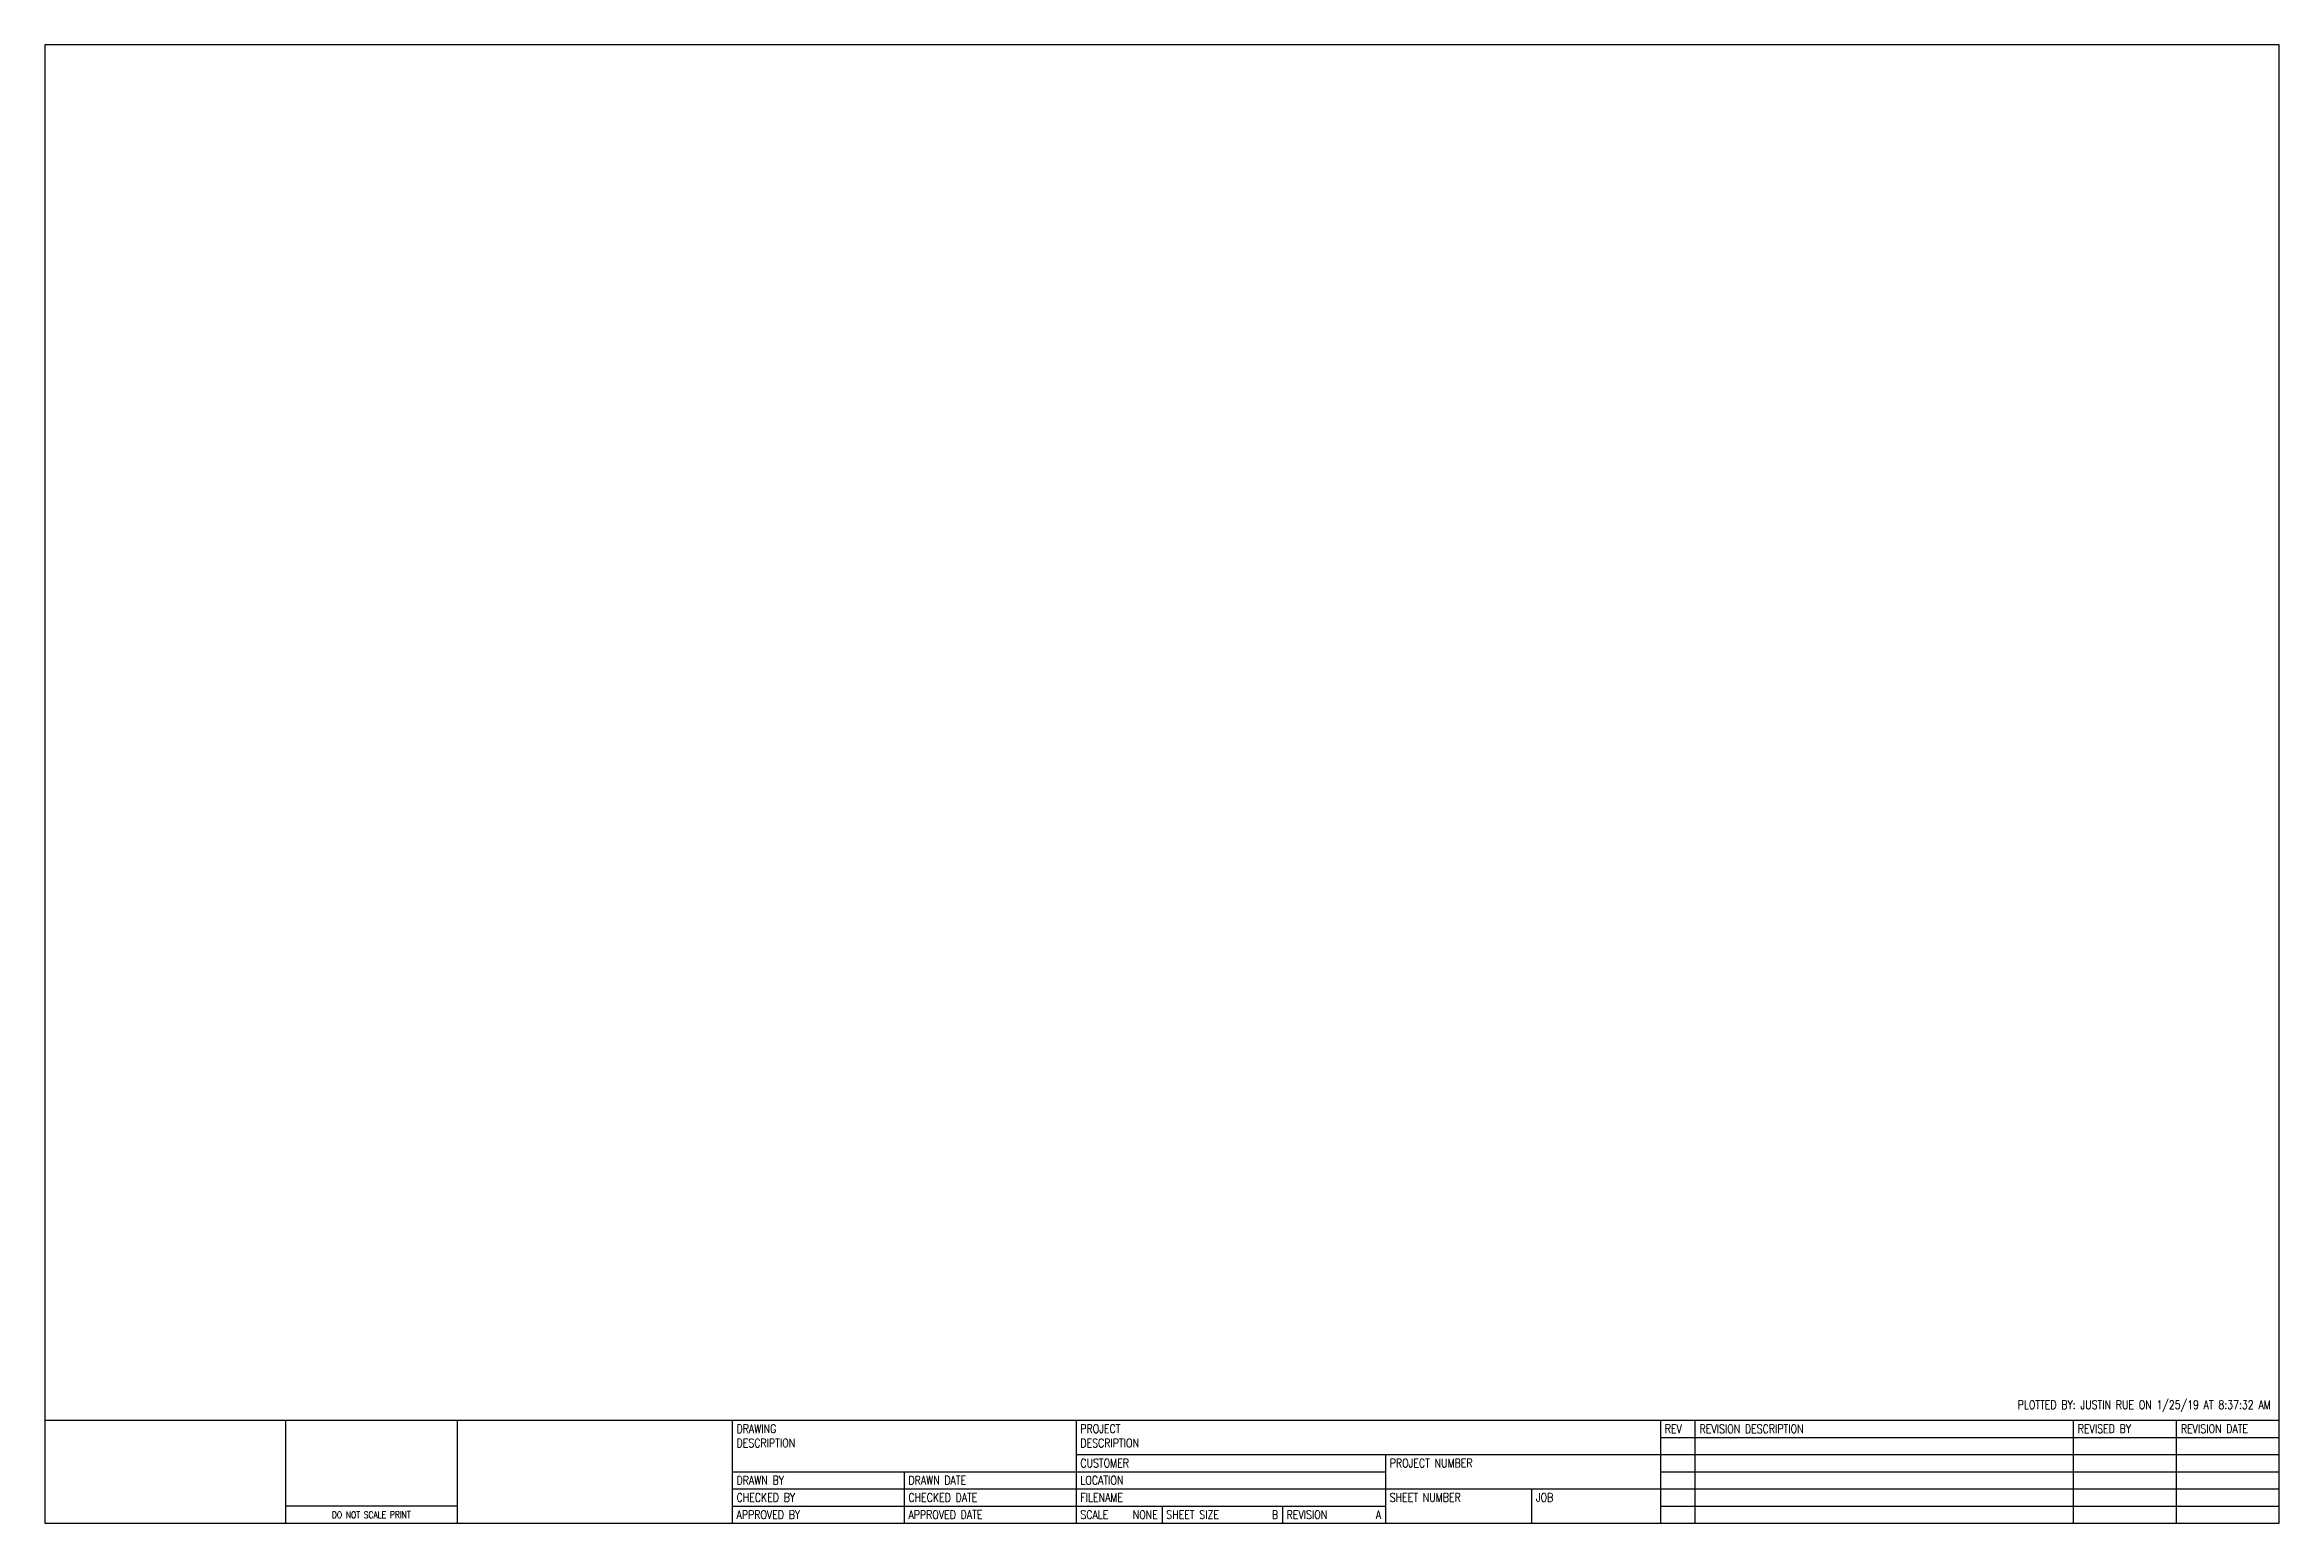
# Paper-space layout 'Layout1' of a CAD drawing. Header units: inches. Extents: x 1.1 to 17.3, y 0.8 to 11.6.
# The model-space entities are those that its viewports show. They can reach past a viewport. Long polylines and large blocks are cut down to what shows.
import ezdxf
from ezdxf.enums import TextEntityAlignment as Align

# ---------------------------------------------------------------- set-up
doc = ezdxf.new("R2010")
doc.units = ezdxf.units.IN
doc.header["$MEASUREMENT"] = 0
for name, color, linetype in [('MODEL_BOUNDARY', 7, 'Continuous'), ('PLOTSTAMP', 7, 'Continuous'), ('TITLE', 7, 'Continuous')]:
    doc.layers.add(name, color=color, linetype=linetype)
doc.styles.add('ROMAND', font='romand.shx', dxfattribs={"width": 0.8})
doc.styles.add('ROMANS', font='ROMANS.SHX', dxfattribs={"width": 0.8})

# ---------------------------------------------------------------- blocks, each defined once
blk = doc.blocks.new('JR_TitleBlock')
at = {"layer": 'TITLE', "color": 7, "linetype": 'Continuous'}
for p, q in [((0, 0.75), (16.25, 0.75)), ((1.751, 0.75), (1.751, 0)), ((3, 0.75), (3, 0)), ((5, 0.75), (5, 0)), ((7.5, 0.75), (7.5, 0)), ((11.75, 0.75), (11.75, 0)), ((12, 0.75), (12, 0)), ((7.5, 0.5), (11.75, 0.5)), ((9.75, 0.5), (9.75, 0)), ((5, 0.375), (9.75, 0.375)), ((6.25, 0.375), (6.25, 0)), ((5, 0.25), (16.25, 0.25)), ((10.812, 0.25), (10.812, 0)), ((1.751, 0.127), (3, 0.127)), ((5, 0.125), (9.75, 0.125)), ((8.125, 0.125), (8.125, 0)), ((9, 0.125), (9, 0))]:
    blk.add_line(p, q, dxfattribs=at)
at = {"layer": 'TITLE'}
for p, q in [((14.75, 0.75), (14.75, 0)), ((15.5, 0.75), (15.5, 0)), ((11.75, 0.625), (16.25, 0.625)), ((11.75, 0.5), (16.25, 0.5)), ((11.75, 0.375), (16.25, 0.375)), ((11.75, 0.125), (16.25, 0.125))]:
    blk.add_line(p, q, dxfattribs=at)
blk.add_lwpolyline([(0, 0), (16.25, 0), (16.25, 10.75), (0, 10.75)], close=True, dxfattribs=at)
at = {"layer": 'PLOTSTAMP', "style": 'ROMANS', "width": 0.8}
blk.add_text('PLOTTED BY: JUSTIN RUE ON 1/25/19 AT 8:37:32 AM', height=0.0625, dxfattribs=at).set_placement((16.188, 0.812), align=Align.BOTTOM_RIGHT)
at = {"layer": 'TITLE', "color": 7, "linetype": 'Continuous', "rotation": 0.075}
for s, insert, char_height, width, attachment_point, style in [('DRAWING DESCRIPTION', (5.031, 0.719), 0.0625, 0.5875, 1, 'ROMAND'), ('PROJECT\\PDESCRIPTION', (7.531, 0.719), 0.0625, 0.5875, 1, 'ROMAND'), ('REV', (11.781, 0.719), 0.0625, 0.5875, 1, 'ROMAND'), ('REVISION DESCRIPTION', (12.034, 0.718), 0.0625, 1.41761, 1, 'ROMAND'), ('REVISED BY', (14.784, 0.719), 0.0625, 0.5875, 1, 'ROMAND'), ('REVISION DATE', (15.534, 0.719), 0.0625, 0.5875, 1, 'ROMAND'), ('DRAWN BY', (5.031, 0.344), 0.0625, 0.5875, 1, 'ROMAND'), ('DRAWN DATE', (6.281, 0.344), 0.0625, 0.5875, 1, 'ROMAND'), ('CUSTOMER', (7.531, 0.469), 0.0625, 0.5875, 1, 'ROMAND'), ('LOCATION', (7.531, 0.344), 0.0625, 0.5875, 1, 'ROMAND'), ('PROJECT NUMBER', (9.781, 0.469), 0.0625, 0.5875, 1, 'ROMAND'), ('CHECKED BY', (5.031, 0.219), 0.0625, 0.5875, 1, 'ROMAND'), ('CHECKED DATE', (6.281, 0.219), 0.0625, 0.5875, 1, 'ROMAND'), ('FILENAME', (7.531, 0.219), 0.0625, 0.5875, 1, 'ROMAND'), ('SHEET NUMBER', (9.781, 0.219), 0.0625, 0.5875, 1, 'ROMAND'), ('JOB', (10.844, 0.219), 0.0625, 0.5875, 1, 'ROMAND'), ('DO NOT SCALE PRINT', (2.375, 0.062), 0.05, 1.2492, 5, 'ROMANS'), ('APPROVED BY', (5.031, 0.094), 0.0625, 0.5875, 1, 'ROMAND'), ('APPROVED DATE', (6.281, 0.094), 0.0625, 0.65627, 1, 'ROMAND'), ('SCALE', (7.531, 0.094), 0.0625, 0.5875, 1, 'ROMAND'), ('SHEET SIZE', (8.156, 0.094), 0.0625, 0.5875, 1, 'ROMAND'), ('REVISION', (9.031, 0.094), 0.0625, 0.5875, 1, 'ROMAND')]:
    blk.add_mtext(s, dxfattribs=dict(at, insert=insert, char_height=char_height, width=width, attachment_point=attachment_point, style=style))
at = {"layer": 'TITLE', "style": 'ROMANS', "width": 0.8}
for tag, p in [('DRAWINGDESCRIPTION1', (6.563, 0.656)), ('DRAWINGDESCRIPTION2', (6.563, 0.563)), ('DRAWINGDESCRIPTION3', (6.563, 0.469)), ('CUSTOMER', (8.875, 0.438)), ('LOCATION', (8.875, 0.313)), ('FILENAME', (8.875, 0.188))]:
    blk.add_attdef(tag, text='', height=0.0625, dxfattribs=at).set_placement(p, align=Align.MIDDLE_CENTER)
blk.add_attdef('PROJECTDESCRIPTION', text='', height=0.0625, dxfattribs=at).set_placement((9.625, 0.594), align=Align.CENTER)
for tag, p in [('REVISIONA', (11.781, 0.563)), ('REVISIONADESCRIPTION', (12.031, 0.563)), ('REVISIONANAME', (14.781, 0.563)), ('REVISIONADATE', (15.531, 0.563)), ('REVISIONB', (11.781, 0.438)), ('REVISIONC', (11.781, 0.313)), ('REVISIONBDESCRIPTION', (12.031, 0.438)), ('REVISIONCDESCRIPTION', (12.031, 0.313)), ('REVISIONBNAME', (14.781, 0.438)), ('REVISIONCNAME', (14.781, 0.313)), ('REVISIONBDATE', (15.531, 0.438)), ('REVISIONCDATE', (15.531, 0.313)), ('REVISIOND', (11.781, 0.188)), ('REVISIONDDESCRIPTION', (12.031, 0.188)), ('REVISIONDNAME', (14.781, 0.188)), ('REVISIONDDATE', (15.531, 0.188)), ('REVISIONE', (11.781, 0.063)), ('REVISIONEDESCRIPTION', (12.031, 0.063)), ('REVISIONENAME', (14.781, 0.063)), ('REVISIONEDATE', (15.531, 0.063))]:
    blk.add_attdef(tag, text='', height=0.0625, dxfattribs=at).set_placement(p, align=Align.MIDDLE_LEFT)
for tag, p in [('DRAWNBY', (6.219, 0.344)), ('DRAWNDATE', (7.469, 0.344)), ('CHECKEDBY', (6.219, 0.219)), ('CHECKEDDATE', (7.469, 0.219)), ('APPROVEDBY', (6.219, 0.094)), ('APPROVEDDATE', (7.469, 0.094)), ('SCALE', (8.094, 0.094)), ('SHEETSIZE', (8.969, 0.094)), ('REVISION', (9.719, 0.094))]:
    blk.add_attdef(tag, text='', height=0.0625, dxfattribs=at).set_placement(p, align=Align.TOP_RIGHT)
at = {"layer": 'TITLE', "style": 'ROMAND', "width": 0.8}
for tag, p in [('PROJECTNUMBER', (11.688, 0.344)), ('SHT', (10.75, 0.094)), ('JOBNUMBER', (11.688, 0.094))]:
    blk.add_attdef(tag, text='', height=0.125, dxfattribs=at).set_placement(p, align=Align.MIDDLE_RIGHT)
blk = doc.blocks.new('Wytech_BlankModelSpace')
at = {"layer": 'MODEL_BOUNDARY', "color": 7, "linetype": 'Continuous'}
blk.add_lwpolyline([(0, 0), (34, 0), (34, 22), (0, 22)], close=True, dxfattribs=at)

msp = doc.modelspace()

# ---------------------------------------------------------------- block references
msp.add_blockref('Wytech_BlankModelSpace', (0, 0))

psp = doc.layouts.get("Layout1")

# ---------------------------------------------------------------- block references
psp.add_blockref('JR_TitleBlock', (1.053, 0.802)).add_auto_attribs({'SCALE': 'NONE', 'SHEETSIZE': 'B', 'REVISION': 'A'})

# ---------------------------------------------------------------- viewports
at = {"layer": '0'}
vp = psp.add_viewport(center=(9.178, 6.552), size=(16.25, 10), view_center_point=(17, 11), view_height=22.21155, dxfattribs=at)
vp.frozen_layers = ['MODEL_BOUNDARY']

doc.saveas('drawing.dxf')
